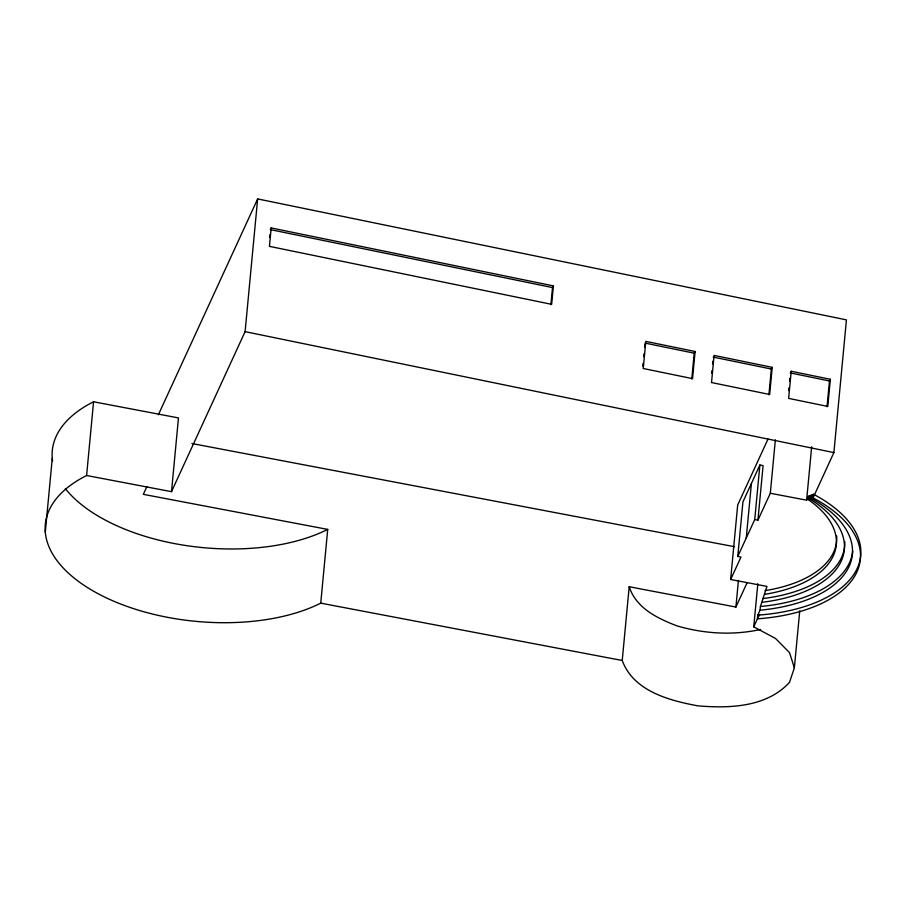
<?xml version="1.0" encoding="UTF-8"?>
<svg xmlns="http://www.w3.org/2000/svg" width="906" height="906" viewBox="0 0 906 906"><rect width="100%" height="100%" fill="white"/><g stroke="black" fill="none" stroke-linecap="round" stroke-linejoin="round"><path stroke-width="1.36" d="M45.3 532.15L52.265 458.413M86.602 475.514L93.567 401.777L178.471 417.926L171.506 491.664L86.602 475.514A159.048 82.389 5.4 0 0 96.772 593A159.048 82.389 5.4 0 0 320.747 603.147L622.229 660.485C633.419 691.052 669.013 700.508 697.869 705.842C729.409 708.492 766.487 707.326 789.477 682.411L794.358 667.835L799.749 610.791M171.506 491.664L245.096 331.653L257.644 198.924L846.431 319.875L833.882 452.592L813.056 497.892A139.796 72.423 5.4 0 1 856.895 571.992A139.796 72.423 5.4 0 1 757.427 618.832L753.747 626.85L775.423 638.39L789.5 652.592L794.358 667.835M269.558 237.508L269.795 234.869M271.177 227.927L269.433 246.364L551.652 304.337L553.396 285.9L271.177 227.927L270.294 229.603L552.524 287.576L553.396 285.9M320.747 603.147L327.712 529.41L143.329 494.336L146.84 486.703M550.905 304.699L552.524 287.576M642.762 366.137L643.022 363.419M643.656 356.636L643.917 353.918M644.562 347.134L644.812 344.427M622.229 660.485L629.194 586.748L735.91 607.043L747.133 582.649M691.788 378.968L694.223 353.193L695.095 351.505L645.819 341.381L643.249 368.515L692.535 378.64L695.095 351.505M711.674 373.374L711.935 370.656M712.569 363.872L712.829 361.166M760.406 606.533L766.963 586.409L730.644 579.5L737.688 505.004L768.016 439.059M737.778 556.443L742.931 501.879L759.896 465.005L763.09 465.605L757.926 520.18L754.732 519.568L737.778 556.443L740.972 557.054L730.644 579.5M735.91 607.043L738.435 580.35M746.261 538.005L751.414 483.442M754.732 519.568L759.896 465.005M768.911 394.812L771.346 369.036L772.218 367.349L714.087 355.412L711.527 382.547L769.647 394.484L772.218 367.349M753.747 626.85L757.824 583.713M757.778 615.151A139.796 72.423 5.4 0 0 857.246 568.311A139.796 72.423 5.4 0 0 813.395 494.212L811.448 498.481A131.948 68.346 5.4 0 1 760.055 610.191L757.778 615.151L757.427 618.832L759.613 614.676M757.926 520.18L770.315 493.26L775.355 439.84M760.055 610.191L760.406 606.51A131.948 68.346 5.4 0 0 852.705 551.154M788.662 390.565L788.922 387.859M789.568 381.075L789.817 378.357M791.21 371.256L788.639 398.391L827.778 406.432L830.349 379.286L791.21 371.256L790.338 372.932L829.477 380.973L830.349 379.286M770.315 493.26L806.623 500.169L811.674 446.749M764.664 594.347A120.736 62.548 5.4 0 0 808.231 499.602L808.582 495.91L806.623 500.169M762.365 602.264A125.877 65.209 5.4 0 0 809.839 499.025L810.191 495.356L808.231 499.602M811.448 498.459L811.799 494.767L809.839 499.036M813.056 497.892L813.395 494.234M827.042 406.749L829.477 380.973M158.357 414.789L257.644 198.924M760.666 629.466C732.943 635.548 704.188 633.826 677.02 625.887C657.518 618.424 636.08 608.13 629.194 586.748M191.925 443.532L734.551 546.726M644.947 343.068L694.223 353.193M713.215 357.089L771.346 369.036M245.096 331.653L833.882 452.592M327.712 529.41A159.048 82.389 5.4 0 1 65.357 488.651M52.559 460.961A159.048 82.389 5.4 0 1 93.567 401.777M844.788 541.618A125.877 65.209 5.4 0 1 762.705 598.594M836.668 535.91A120.736 62.548 5.4 0 1 765.004 590.655"/></g></svg>
